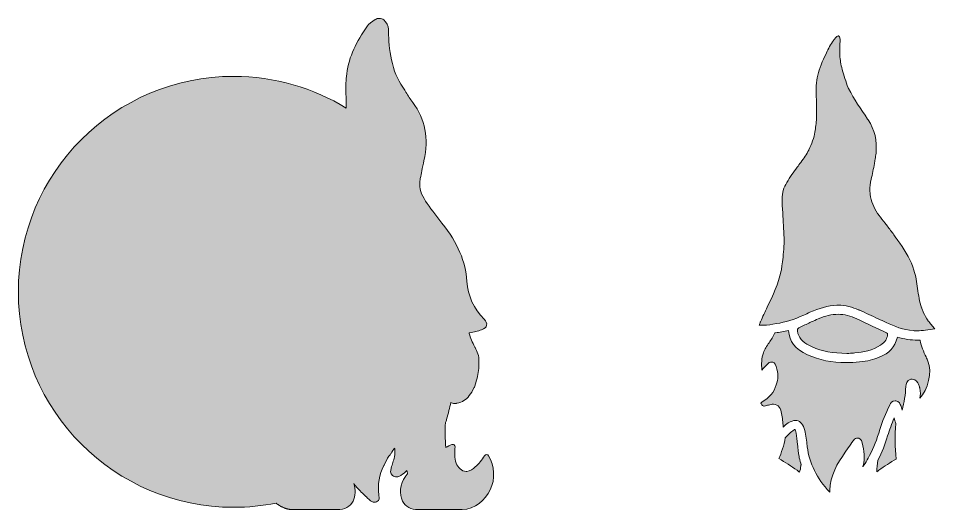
# Model space of a CAD drawing. Extents: x 5196 to 9860, y -2324 to 957.
# Drawn here: x 8292 to 9860, y 117 to 957 of the extents above; entities that cross this region are included whole.
import ezdxf

# ---------------------------------------------------------------- set-up
doc = ezdxf.new("R2010")
doc.units = 0
doc.header["$MEASUREMENT"] = 0
doc.layers.add('Layer 1', color=7, linetype='Continuous', lineweight=0)

# ---------------------------------------------------------------- blocks, each defined once
blk = doc.blocks.new('Block_3')
at = {"layer": 'Layer 1', "true_color": 0x66b9e0, "transparency": 33554687}
h = blk.add_hatch(color=143, dxfattribs=at)
h.dxf.hatch_style = 2
edge = h.paths.add_edge_path()
edge.add_spline(control_points=[(9563.3, 432.6), (9562.8, 432.6), (9562.2, 432.6), (9561.6, 432.6), (9561.2, 432.6), (9560.6, 432.5), (9560.1, 432.5), (9560, 432.5), (9559.9, 432.6), (9559.7, 432.6), (9559.9, 433.9), (9561, 436.3), (9561.5, 437.4), (9561.6, 437.8), (9561.8, 438.1), (9561.9, 438.4), (9565.5, 446.8), (9569.5, 455.2), (9573.4, 463.4), (9582.8, 483.1), (9592.6, 503.4), (9597.1, 525.2), (9597.4, 526.6), (9597.7, 527.9), (9597.9, 529.2), (9598, 529.5), (9598, 529.7), (9598, 529.9), (9598.1, 532.5), (9598.4, 534.8), (9598.9, 536.4), (9599, 536.6), (9599, 536.7), (9599, 536.9), (9599.1, 537), (9599.1, 537.2), (9599.1, 537.3), (9600.4, 546.8), (9601.4, 558.5), (9602.1, 572.2), (9602.1, 572.3), (9602.1, 572.5), (9602.1, 572.6), (9602, 573.6), (9602.1, 574.7), (9602.2, 575.9), (9602.2, 575.9), (9602.3, 576.6), (9602.3, 576.6), (9602.3, 577.6), (9602.4, 578.8), (9602.4, 579.9), (9602.4, 579.9), (9602.4, 580.1), (9602.4, 580.1), (9602.4, 580.3), (9602.4, 580.5), (9602.4, 580.7), (9602.4, 580.7), (9602.3, 581.8), (9602.3, 581.8), (9601.6, 595.8), (9600.8, 610.2), (9600, 624.4), (9600, 624.5), (9600, 624.6), (9600, 624.7), (9598.4, 642), (9598.6, 655.5), (9600.7, 662.7), (9602.4, 668.8), (9604, 671.8), (9606.9, 676.3), (9606.9, 676.3), (9606.9, 676.3), (9606.9, 676.4), (9607, 676.5), (9607, 676.5), (9607.1, 676.6), (9611.9, 685.8), (9618.3, 694.3), (9624.5, 702.5), (9626.6, 705.2), (9628.7, 708.1), (9630.8, 710.9), (9636, 718.1), (9640.7, 724.7), (9644.6, 732), (9644.6, 732), (9644.6, 732), (9644.6, 732), (9644.7, 732.2), (9644.8, 732.3), (9644.8, 732.4), (9649, 741.6), (9653.7, 754.4), (9655, 762.3), (9656.2, 770), (9657.1, 778.2), (9657.6, 786), (9657.6, 786.1), (9657.6, 786.4), (9657.6, 786.4), (9657.7, 794.6), (9657.7, 802.7), (9657.6, 811.2), (9657.6, 811.2), (9657.6, 812.6), (9657.6, 812.6), (9657.6, 813.5), (9657.6, 814.4), (9657.6, 815.3), (9657.6, 815.3), (9657.6, 815.6), (9657.6, 815.7), (9657.1, 824.1), (9656.6, 833.1), (9657.1, 842), (9657.5, 848.6), (9658.5, 854.4), (9660, 859.7), (9660, 859.8), (9660.1, 859.9), (9660.1, 860), (9662.6, 871.6), (9667.1, 883.3), (9674.5, 897.7), (9674.5, 897.8), (9674.6, 897.9), (9674.6, 898), (9677.8, 905.5), (9681.9, 912.6), (9686.7, 919.2), (9687.6, 920.5), (9688.6, 921.8), (9689.6, 923.1), (9690.6, 924.3), (9691.6, 925.5), (9692.7, 926.3), (9693.4, 926.7), (9694, 927), (9694.6, 927), (9694.7, 927), (9694.8, 927), (9694.8, 927), (9694.9, 927), (9695, 927), (9695.1, 927), (9695.4, 926.9), (9695.8, 926.7), (9696.1, 926.4), (9696.2, 926.4), (9696.2, 926.3), (9696.3, 926.3), (9696.8, 925.8), (9697.1, 925.2), (9697.4, 924.5), (9698, 922.7), (9698, 920.5), (9697.9, 918), (9697.9, 918), (9697.9, 917.6), (9697.9, 917.5), (9697.8, 912.6), (9697.8, 907.6), (9697.7, 902.7), (9697.7, 899.9), (9697.7, 897.1), (9697.7, 894.2), (9697.7, 894.2), (9697.7, 894), (9697.7, 894), (9698, 886.3), (9699.3, 878.1), (9701.6, 869.8), (9704.4, 859.5), (9708, 848.7), (9711.8, 838.4), (9711.9, 838.3), (9711.9, 838.3), (9712, 838.2), (9712, 838.2), (9712.1, 838), (9712.1, 838), (9712.2, 837.7), (9712.3, 837.4), (9712.5, 837.1), (9722.1, 819.1), (9733.7, 801.8), (9744.9, 785), (9744.9, 785), (9745.9, 783.6), (9745.9, 783.6), (9757.3, 766.6), (9761.8, 747.8), (9759.5, 726.4), (9759.3, 724.7), (9759.1, 723), (9758.8, 721.3), (9758.3, 718.1), (9757.8, 714.9), (9757.3, 711.8), (9757.1, 710.8), (9757, 709.9), (9756.8, 708.9), (9755.1, 699.4), (9753.3, 690.4), (9751.2, 681.9), (9749.6, 675.3), (9748.9, 668.8), (9749.1, 662.4), (9749.1, 660.2), (9749.3, 658), (9749.6, 655.9), (9751, 644.6), (9755.2, 633.8), (9762.3, 623.6), (9763, 622.6), (9763.6, 621.6), (9764.3, 620.6), (9764.3, 620.6), (9764.4, 620.5), (9764.4, 620.5), (9764.4, 620.4), (9764.5, 620.4), (9764.5, 620.3), (9767.8, 615.8), (9771.5, 611.2), (9775, 606.7), (9775.7, 605.8), (9776.5, 604.9), (9777.2, 604), (9781.1, 599), (9785, 594), (9788.6, 589), (9790.3, 586.6), (9791.9, 584.2), (9793.5, 581.9), (9793.6, 581.7), (9793.7, 581.6), (9793.8, 581.5), (9796, 578.4), (9798.1, 575.5), (9800.2, 572.6), (9811, 557), (9819.3, 542.7), (9824.3, 526.5), (9824.3, 526.4), (9824.3, 526.4), (9824.3, 526.4), (9827.6, 516.8), (9829.2, 505.8), (9830.7, 495.2), (9832.2, 484), (9833.9, 472.4), (9837.6, 461.9), (9837.6, 461.7), (9837.7, 461.5), (9837.8, 461.2), (9838.5, 459.2), (9839.4, 457.2), (9840.2, 455.3), (9840.3, 455.1), (9840.4, 454.9), (9840.4, 454.8), (9842.8, 449.6), (9845.6, 444.6), (9848.8, 439.8), (9848.8, 439.7), (9848.9, 439.6), (9849, 439.6), (9850.7, 437.4), (9852.5, 435.2), (9854.3, 433), (9856.2, 430.8), (9858.1, 428.5), (9859.9, 426.3), (9849.5, 424.1), (9838.9, 422.9), (9829.7, 422.9), (9828.8, 422.9), (9827.8, 422.9), (9826.8, 422.9), (9825.7, 423), (9824.4, 423), (9822.8, 423.1), (9806.1, 424.3), (9790.8, 430.6), (9776.9, 437.2), (9772.4, 439.3), (9767.9, 441.3), (9763.4, 443.4), (9752.8, 448.2), (9741.9, 453.3), (9731.2, 458.1), (9731, 458.2), (9730.7, 458.3), (9730.4, 458.3), (9730.3, 458.4), (9729.9, 458.5), (9729.3, 458.7), (9719.4, 462.8), (9707.4, 466.9), (9694.4, 466.9), (9693.8, 466.9), (9693.2, 466.9), (9692.6, 466.9), (9692.5, 466.9), (9692.4, 466.9), (9692.3, 466.9), (9677.5, 465.6), (9662.1, 461.5), (9646.5, 454.6), (9646.5, 454.6), (9646.4, 454.6), (9646.4, 454.6), (9642.9, 452.8), (9639.5, 451.2), (9636.1, 449.7), (9619.5, 442.2), (9604.2, 437.4), (9589.4, 435.2), (9589.3, 435.2), (9589.2, 435.2), (9589.1, 435.2), (9580.9, 433.4), (9573.8, 432.5), (9567.4, 432.5), (9566.2, 432.5), (9565.1, 432.6), (9564, 432.6), (9563.7, 432.6), (9563.5, 432.6), (9563.3, 432.6)], knot_values=[0, 0, 0, 0, 1, 1, 1, 2, 2, 2, 3, 3, 3, 4, 4, 4, 5, 5, 5, 6, 6, 6, 7, 7, 7, 8, 8, 8, 9, 9, 9, 10, 10, 10, 11, 11, 11, 12, 12, 12, 13, 13, 13, 14, 14, 14, 15, 15, 15, 16, 16, 16, 17, 17, 17, 18, 18, 18, 19, 19, 19, 20, 20, 20, 21, 21, 21, 22, 22, 22, 23, 23, 23, 24, 24, 24, 25, 25, 25, 26, 26, 26, 27, 27, 27, 28, 28, 28, 29, 29, 29, 30, 30, 30, 31, 31, 31, 32, 32, 32, 33, 33, 33, 34, 34, 34, 35, 35, 35, 36, 36, 36, 37, 37, 37, 38, 38, 38, 39, 39, 39, 40, 40, 40, 41, 41, 41, 42, 42, 42, 43, 43, 43, 44, 44, 44, 45, 45, 45, 46, 46, 46, 47, 47, 47, 48, 48, 48, 49, 49, 49, 50, 50, 50, 51, 51, 51, 52, 52, 52, 53, 53, 53, 54, 54, 54, 55, 55, 55, 56, 56, 56, 57, 57, 57, 58, 58, 58, 59, 59, 59, 60, 60, 60, 61, 61, 61, 62, 62, 62, 63, 63, 63, 64, 64, 64, 65, 65, 65, 66, 66, 66, 67, 67, 67, 68, 68, 68, 69, 69, 69, 70, 70, 70, 71, 71, 71, 72, 72, 72, 73, 73, 73, 74, 74, 74, 75, 75, 75, 76, 76, 76, 77, 77, 77, 78, 78, 78, 79, 79, 79, 80, 80, 80, 81, 81, 81, 82, 82, 82, 83, 83, 83, 84, 84, 84, 85, 85, 85, 86, 86, 86, 87, 87, 87, 88, 88, 88, 89, 89, 89, 90, 90, 90, 91, 91, 91, 92, 92, 92, 93, 93, 93, 94, 94, 94, 95, 95, 95, 96, 96, 96, 97, 97, 97, 98, 98, 98, 99, 99, 99, 100, 100, 100, 101, 101, 101, 102, 102, 102, 103, 103, 103, 104, 104, 104, 105, 105, 105, 106, 106, 106, 107, 107, 107, 108, 108, 108, 109, 109, 109, 110, 110, 110, 111, 111, 111, 111], degree=3, periodic=0)
at = {"layer": 'Layer 1', "true_color": 0xe89fbb, "transparency": 33554687}
h = blk.add_hatch(color=231, dxfattribs=at)
h.dxf.hatch_style = 2
edge = h.paths.add_edge_path()
edge.add_spline(control_points=[(9777.6, 419.4), (9778.9, 418.8), (9779.3, 418.6), (9779.2, 416.4), (9778.8, 409.4), (9775.2, 403.8), (9767.3, 398.4), (9753.7, 389.1), (9737.5, 386.5), (9723.4, 384.9), (9719.9, 384.5), (9716.3, 384.4), (9713.2, 384.3), (9711.9, 384.3), (9710.6, 384.2), (9709.5, 384.2), (9685.8, 384.5), (9667, 388), (9650.1, 395.3), (9637, 401), (9629.3, 408.4), (9625.9, 418.5), (9623.7, 424.9), (9624.7, 427.2), (9630.9, 429.9), (9636.9, 432.5), (9642.9, 435.2), (9648.7, 437.9), (9652.7, 439.7), (9656.6, 441.5), (9660.5, 443.2), (9672.2, 448.4), (9683.7, 451.1), (9694.6, 451.1), (9705.5, 451.1), (9716.3, 448.5), (9726.7, 443.4), (9743.9, 434.9), (9761.8, 426.7), (9777.6, 419.4)], knot_values=[0, 0, 0, 0, 1, 1, 1, 2, 2, 2, 3, 3, 3, 4, 4, 4, 5, 5, 5, 6, 6, 6, 7, 7, 7, 8, 8, 8, 9, 9, 9, 10, 10, 10, 11, 11, 11, 12, 12, 12, 13, 13, 13, 13], degree=3, periodic=0)
at = {"layer": 'Layer 1', "true_color": 0xf1ebea, "transparency": 33554687}
h = blk.add_hatch(color=7, dxfattribs=at)
h.dxf.hatch_style = 2
edge = h.paths.add_edge_path()
edge.add_spline(control_points=[(9848.4, 370.8), (9856, 353.3), (9848.6, 320.8), (9834.3, 307.5), (9835.3, 312.9), (9836, 318.6), (9834.5, 324.6), (9834.4, 325), (9834.3, 325.5), (9834.1, 326), (9833.8, 327.7), (9833.3, 329.6), (9832.4, 331.4), (9831.1, 334), (9828.1, 340.1), (9821.3, 340.1), (9820.6, 340.1), (9819.9, 340.1), (9819.3, 340), (9811.5, 338.7), (9810.9, 331.3), (9810.6, 327.7), (9809.5, 313.9), (9808.1, 300.4), (9804.3, 287.4), (9803.5, 290), (9802.6, 292.5), (9801.7, 295), (9801, 297), (9799.1, 302.5), (9793.3, 303.1), (9792.9, 303.2), (9792.5, 303.2), (9792.1, 303.2), (9786.7, 303.2), (9784.4, 298.6), (9783.2, 296.1), (9783.2, 296.1), (9783, 295.8), (9783, 295.8), (9775.6, 281), (9770.1, 267.4), (9766.1, 254), (9761.1, 237.2), (9755.3, 222.7), (9748.5, 209.7), (9747.6, 207.9), (9746.8, 206.3), (9745.9, 204.8), (9743.7, 201), (9741.4, 197.1), (9738.8, 193.1), (9738.1, 192.1), (9737.4, 191.1), (9736.7, 190.1), (9736.9, 190.9), (9737.2, 191.7), (9737.4, 192.6), (9740.9, 205.1), (9739.4, 217.2), (9735.9, 231.4), (9734.5, 237.4), (9730.8, 239.5), (9727.8, 239.5), (9726.2, 239.5), (9723.1, 238.9), (9720.4, 234.9), (9717.6, 230.8), (9714.7, 226.6), (9711.9, 222.6), (9698.4, 203.5), (9684.5, 183.8), (9681.1, 158.6), (9680.6, 154.9), (9680.4, 151.1), (9680.2, 147.1), (9657.9, 170.6), (9645.4, 196), (9641.9, 224.7), (9641.8, 226.2), (9641.6, 227.7), (9641.4, 229.1), (9640.5, 238), (9639.4, 247.1), (9636.4, 255.9), (9633.3, 265.1), (9628.4, 269.7), (9621.8, 269.7), (9618.1, 269.7), (9614, 268.2), (9609.3, 265.2), (9606.1, 263), (9603.2, 260.6), (9600.5, 258.2), (9600.1, 266.3), (9599.6, 274), (9597.9, 281.6), (9596.2, 289.5), (9593.7, 297.2), (9583.8, 297.2), (9581.6, 297.2), (9578.9, 296.8), (9575.4, 295.9), (9574.5, 295.7), (9573.6, 295.5), (9572.8, 295.3), (9571.1, 294.8), (9569.6, 294.4), (9568, 294.2), (9567.8, 294.2), (9567.5, 294.1), (9567.3, 294.1), (9565.8, 294.1), (9564.6, 294.9), (9562.8, 298.8), (9562.6, 299.2), (9562.6, 299.4), (9562.6, 299.5), (9562.8, 300), (9564.4, 300.9), (9564.9, 301.2), (9576.9, 308.5), (9584.8, 318), (9588.9, 330.3), (9592.2, 340.1), (9592.2, 350.3), (9588.9, 361.6), (9586.9, 368.1), (9583.4, 369.4), (9580.8, 369.4), (9578.2, 369.4), (9575.7, 368.1), (9573.1, 365.3), (9570.2, 362.2), (9567.4, 359.1), (9564.4, 355.5), (9562.9, 366.3), (9563.7, 375.8), (9566.8, 385.1), (9569, 391.3), (9572.7, 396.8), (9576.6, 402.5), (9580.1, 407.7), (9583.7, 413.1), (9586.2, 419.2), (9586.4, 419.2), (9586.5, 419.2), (9586.6, 419.2), (9586.9, 419.3), (9587.3, 419.3), (9587.6, 419.3), (9594.2, 420.4), (9602, 421.7), (9609.9, 423.1), (9610.8, 404.9), (9621.4, 391.5), (9642.2, 382), (9662.2, 372.8), (9683.9, 368.4), (9708.4, 368.4), (9715.7, 368.4), (9723.4, 368.8), (9731.3, 369.6), (9744.6, 371), (9755.3, 373.5), (9764.7, 377.5), (9783.4, 385.3), (9791.5, 394.2), (9796, 412.1), (9807.4, 408.6), (9819.2, 406.8), (9831.1, 406.8), (9832.2, 406.8), (9833.3, 406.8), (9834.4, 406.9), (9834.4, 406.9), (9834.7, 406.9), (9834.7, 406.9), (9834.8, 406.9), (9835, 406.9), (9835.1, 406.9), (9835.1, 406.8), (9835.1, 406.7), (9835.1, 406.5), (9836.9, 396.3), (9841.1, 387), (9845.2, 378.1), (9846.3, 375.7), (9847.4, 373.3), (9848.4, 370.8)], knot_values=[0, 0, 0, 0, 1, 1, 1, 2, 2, 2, 3, 3, 3, 4, 4, 4, 5, 5, 5, 6, 6, 6, 7, 7, 7, 8, 8, 8, 9, 9, 9, 10, 10, 10, 11, 11, 11, 12, 12, 12, 13, 13, 13, 14, 14, 14, 15, 15, 15, 16, 16, 16, 17, 17, 17, 18, 18, 18, 19, 19, 19, 20, 20, 20, 21, 21, 21, 22, 22, 22, 23, 23, 23, 24, 24, 24, 25, 25, 25, 26, 26, 26, 27, 27, 27, 28, 28, 28, 29, 29, 29, 30, 30, 30, 31, 31, 31, 32, 32, 32, 33, 33, 33, 34, 34, 34, 35, 35, 35, 36, 36, 36, 37, 37, 37, 38, 38, 38, 39, 39, 39, 40, 40, 40, 41, 41, 41, 42, 42, 42, 43, 43, 43, 44, 44, 44, 45, 45, 45, 46, 46, 46, 47, 47, 47, 48, 48, 48, 49, 49, 49, 50, 50, 50, 51, 51, 51, 52, 52, 52, 53, 53, 53, 54, 54, 54, 55, 55, 55, 56, 56, 56, 57, 57, 57, 58, 58, 58, 59, 59, 59, 60, 60, 60, 61, 61, 61, 62, 62, 62, 63, 63, 63, 63], degree=3, periodic=0)
at = {"layer": 'Layer 1', "true_color": 0xe8c1bb, "transparency": 33554687}
h = blk.add_hatch(color=254, dxfattribs=at)
h.dxf.hatch_style = 2
edge = h.paths.add_edge_path()
edge.add_spline(control_points=[(9794.2, 203.6), (9783.8, 197.7), (9773.8, 191.2), (9764.3, 184.3), (9763.1, 183.4), (9762, 182.6), (9761, 181.8), (9760.9, 188.1), (9761.8, 194.7), (9762.8, 201.4), (9770.2, 215), (9774.8, 229.2), (9779.3, 243), (9782.8, 253.7), (9786.1, 264), (9790.7, 273.9), (9791.5, 270.7), (9792.4, 267.4), (9793.4, 264.1), (9791.4, 244.2), (9791.6, 223.8), (9794.2, 203.6)], knot_values=[0, 0, 0, 0, 1, 1, 1, 2, 2, 2, 3, 3, 3, 4, 4, 4, 5, 5, 5, 6, 6, 6, 7, 7, 7, 7], degree=3, periodic=0)
h = blk.add_hatch(color=254, dxfattribs=at)
h.dxf.hatch_style = 2
edge = h.paths.add_edge_path()
edge.add_spline(control_points=[(9628.1, 205.9), (9629.3, 201.7), (9630.4, 197.3), (9631.3, 193.9), (9631, 193.2), (9630.9, 192.4), (9630.8, 191.7), (9630.6, 188), (9629.8, 184.5), (9628.6, 181.1), (9627.3, 182.1), (9625.9, 183.2), (9624.4, 184.3), (9614.5, 191.5), (9604, 198.2), (9593.2, 204.3), (9597.4, 214.2), (9602.1, 226.6), (9604.3, 240), (9608.9, 245.1), (9613.9, 249.6), (9619.4, 253.3), (9620.1, 253.8), (9620.6, 254.1), (9620.9, 254.2), (9621, 253.9), (9621.3, 253.4), (9621.6, 252.6), (9623.6, 246.6), (9624.1, 240.3), (9624.7, 233.7), (9624.8, 232.5), (9624.9, 231.3), (9625, 230.1), (9625.8, 221.7), (9626.7, 214.4), (9627.8, 207.7), (9627.9, 207.3), (9627.9, 206.9), (9628, 206.6), (9628, 206.3), (9628, 206.1), (9628.1, 205.9)], knot_values=[0, 0, 0, 0, 1, 1, 1, 2, 2, 2, 3, 3, 3, 4, 4, 4, 5, 5, 5, 6, 6, 6, 7, 7, 7, 8, 8, 8, 9, 9, 9, 10, 10, 10, 11, 11, 11, 12, 12, 12, 13, 13, 13, 14, 14, 14, 14], degree=3, periodic=0)
at = {"layer": 'Layer 1'}
for points, knots in [([(9563.3, 432.6), (9562.8, 432.6), (9562.2, 432.6), (9561.6, 432.6), (9561.2, 432.6), (9560.6, 432.5), (9560.1, 432.5), (9560, 432.5), (9559.9, 432.6), (9559.7, 432.6), (9559.9, 433.9), (9561, 436.3), (9561.5, 437.4), (9561.6, 437.8), (9561.8, 438.1), (9561.9, 438.4), (9565.5, 446.8), (9569.5, 455.2), (9573.4, 463.4), (9582.8, 483.1), (9592.6, 503.4), (9597.1, 525.2), (9597.4, 526.6), (9597.7, 527.9), (9597.9, 529.2), (9598, 529.5), (9598, 529.7), (9598, 529.9), (9598.1, 532.5), (9598.4, 534.8), (9598.9, 536.4), (9599, 536.6), (9599, 536.7), (9599, 536.9), (9599.1, 537), (9599.1, 537.2), (9599.1, 537.3), (9600.4, 546.8), (9601.4, 558.5), (9602.1, 572.2), (9602.1, 572.3), (9602.1, 572.5), (9602.1, 572.6), (9602, 573.6), (9602.1, 574.7), (9602.2, 575.9), (9602.2, 575.9), (9602.3, 576.6), (9602.3, 576.6), (9602.3, 577.6), (9602.4, 578.8), (9602.4, 579.9), (9602.4, 579.9), (9602.4, 580.1), (9602.4, 580.1), (9602.4, 580.3), (9602.4, 580.5), (9602.4, 580.7), (9602.4, 580.7), (9602.3, 581.8), (9602.3, 581.8), (9601.6, 595.8), (9600.8, 610.2), (9600, 624.4), (9600, 624.5), (9600, 624.6), (9600, 624.7), (9598.4, 642), (9598.6, 655.5), (9600.7, 662.7), (9602.4, 668.8), (9604, 671.8), (9606.9, 676.3), (9606.9, 676.3), (9606.9, 676.3), (9606.9, 676.4), (9607, 676.5), (9607, 676.5), (9607.1, 676.6), (9611.9, 685.8), (9618.3, 694.3), (9624.5, 702.5), (9626.6, 705.2), (9628.7, 708.1), (9630.8, 710.9), (9636, 718.1), (9640.7, 724.7), (9644.6, 732), (9644.6, 732), (9644.6, 732), (9644.6, 732), (9644.7, 732.2), (9644.8, 732.3), (9644.8, 732.4), (9649, 741.6), (9653.7, 754.4), (9655, 762.3), (9656.2, 770), (9657.1, 778.2), (9657.6, 786), (9657.6, 786.1), (9657.6, 786.4), (9657.6, 786.4), (9657.7, 794.6), (9657.7, 802.7), (9657.6, 811.2), (9657.6, 811.2), (9657.6, 812.6), (9657.6, 812.6), (9657.6, 813.5), (9657.6, 814.4), (9657.6, 815.3), (9657.6, 815.3), (9657.6, 815.6), (9657.6, 815.7), (9657.1, 824.1), (9656.6, 833.1), (9657.1, 842), (9657.5, 848.6), (9658.5, 854.4), (9660, 859.7), (9660, 859.8), (9660.1, 859.9), (9660.1, 860), (9662.6, 871.6), (9667.1, 883.3), (9674.5, 897.7), (9674.5, 897.8), (9674.6, 897.9), (9674.6, 898), (9677.8, 905.5), (9681.9, 912.6), (9686.7, 919.2), (9687.6, 920.5), (9688.6, 921.8), (9689.6, 923.1), (9690.6, 924.3), (9691.6, 925.5), (9692.7, 926.3), (9693.4, 926.7), (9694, 927), (9694.6, 927), (9694.7, 927), (9694.8, 927), (9694.8, 927), (9694.9, 927), (9695, 927), (9695.1, 927), (9695.4, 926.9), (9695.8, 926.7), (9696.1, 926.4), (9696.2, 926.4), (9696.2, 926.3), (9696.3, 926.3), (9696.8, 925.8), (9697.1, 925.2), (9697.4, 924.5), (9698, 922.7), (9698, 920.5), (9697.9, 918), (9697.9, 918), (9697.9, 917.6), (9697.9, 917.5), (9697.8, 912.6), (9697.8, 907.6), (9697.7, 902.7), (9697.7, 899.9), (9697.7, 897.1), (9697.7, 894.2), (9697.7, 894.2), (9697.7, 894), (9697.7, 894), (9698, 886.3), (9699.3, 878.1), (9701.6, 869.8), (9704.4, 859.5), (9708, 848.7), (9711.8, 838.4), (9711.9, 838.3), (9711.9, 838.3), (9712, 838.2), (9712, 838.2), (9712.1, 838), (9712.1, 838), (9712.2, 837.7), (9712.3, 837.4), (9712.5, 837.1), (9722.1, 819.1), (9733.7, 801.8), (9744.9, 785), (9744.9, 785), (9745.9, 783.6), (9745.9, 783.6), (9757.3, 766.6), (9761.8, 747.8), (9759.5, 726.4), (9759.3, 724.7), (9759.1, 723), (9758.8, 721.3), (9758.3, 718.1), (9757.8, 714.9), (9757.3, 711.8), (9757.1, 710.8), (9757, 709.9), (9756.8, 708.9), (9755.1, 699.4), (9753.3, 690.4), (9751.2, 681.9), (9749.6, 675.3), (9748.9, 668.8), (9749.1, 662.4), (9749.1, 660.2), (9749.3, 658), (9749.6, 655.9), (9751, 644.6), (9755.2, 633.8), (9762.3, 623.6), (9763, 622.6), (9763.6, 621.6), (9764.3, 620.6), (9764.3, 620.6), (9764.4, 620.5), (9764.4, 620.5), (9764.4, 620.4), (9764.5, 620.4), (9764.5, 620.3), (9767.8, 615.8), (9771.5, 611.2), (9775, 606.7), (9775.7, 605.8), (9776.5, 604.9), (9777.2, 604), (9781.1, 599), (9785, 594), (9788.6, 589), (9790.3, 586.6), (9791.9, 584.2), (9793.5, 581.9), (9793.6, 581.7), (9793.7, 581.6), (9793.8, 581.5), (9796, 578.4), (9798.1, 575.5), (9800.2, 572.6), (9811, 557), (9819.3, 542.7), (9824.3, 526.5), (9824.3, 526.4), (9824.3, 526.4), (9824.3, 526.4), (9827.6, 516.8), (9829.2, 505.8), (9830.7, 495.2), (9832.2, 484), (9833.9, 472.4), (9837.6, 461.9), (9837.6, 461.7), (9837.7, 461.5), (9837.8, 461.2), (9838.5, 459.2), (9839.4, 457.2), (9840.2, 455.3), (9840.3, 455.1), (9840.4, 454.9), (9840.4, 454.8), (9842.8, 449.6), (9845.6, 444.6), (9848.8, 439.8), (9848.8, 439.7), (9848.9, 439.6), (9849, 439.6), (9850.7, 437.4), (9852.5, 435.2), (9854.3, 433), (9856.2, 430.8), (9858.1, 428.5), (9859.9, 426.3), (9849.5, 424.1), (9838.9, 422.9), (9829.7, 422.9), (9828.8, 422.9), (9827.8, 422.9), (9826.8, 422.9), (9825.7, 423), (9824.4, 423), (9822.8, 423.1), (9806.1, 424.3), (9790.8, 430.6), (9776.9, 437.2), (9772.4, 439.3), (9767.9, 441.3), (9763.4, 443.4), (9752.8, 448.2), (9741.9, 453.3), (9731.2, 458.1), (9731, 458.2), (9730.7, 458.3), (9730.4, 458.3), (9730.3, 458.4), (9729.9, 458.5), (9729.3, 458.7), (9719.4, 462.8), (9707.4, 466.9), (9694.4, 466.9), (9693.8, 466.9), (9693.2, 466.9), (9692.6, 466.9), (9692.5, 466.9), (9692.4, 466.9), (9692.3, 466.9), (9677.5, 465.6), (9662.1, 461.5), (9646.5, 454.6), (9646.5, 454.6), (9646.4, 454.6), (9646.4, 454.6), (9642.9, 452.8), (9639.5, 451.2), (9636.1, 449.7), (9619.5, 442.2), (9604.2, 437.4), (9589.4, 435.2), (9589.3, 435.2), (9589.2, 435.2), (9589.1, 435.2), (9580.9, 433.4), (9573.8, 432.5), (9567.4, 432.5), (9566.2, 432.5), (9565.1, 432.6), (9564, 432.6), (9563.7, 432.6), (9563.5, 432.6), (9563.3, 432.6)], [0, 0, 0, 0, 1, 1, 1, 2, 2, 2, 3, 3, 3, 4, 4, 4, 5, 5, 5, 6, 6, 6, 7, 7, 7, 8, 8, 8, 9, 9, 9, 10, 10, 10, 11, 11, 11, 12, 12, 12, 13, 13, 13, 14, 14, 14, 15, 15, 15, 16, 16, 16, 17, 17, 17, 18, 18, 18, 19, 19, 19, 20, 20, 20, 21, 21, 21, 22, 22, 22, 23, 23, 23, 24, 24, 24, 25, 25, 25, 26, 26, 26, 27, 27, 27, 28, 28, 28, 29, 29, 29, 30, 30, 30, 31, 31, 31, 32, 32, 32, 33, 33, 33, 34, 34, 34, 35, 35, 35, 36, 36, 36, 37, 37, 37, 38, 38, 38, 39, 39, 39, 40, 40, 40, 41, 41, 41, 42, 42, 42, 43, 43, 43, 44, 44, 44, 45, 45, 45, 46, 46, 46, 47, 47, 47, 48, 48, 48, 49, 49, 49, 50, 50, 50, 51, 51, 51, 52, 52, 52, 53, 53, 53, 54, 54, 54, 55, 55, 55, 56, 56, 56, 57, 57, 57, 58, 58, 58, 59, 59, 59, 60, 60, 60, 61, 61, 61, 62, 62, 62, 63, 63, 63, 64, 64, 64, 65, 65, 65, 66, 66, 66, 67, 67, 67, 68, 68, 68, 69, 69, 69, 70, 70, 70, 71, 71, 71, 72, 72, 72, 73, 73, 73, 74, 74, 74, 75, 75, 75, 76, 76, 76, 77, 77, 77, 78, 78, 78, 79, 79, 79, 80, 80, 80, 81, 81, 81, 82, 82, 82, 83, 83, 83, 84, 84, 84, 85, 85, 85, 86, 86, 86, 87, 87, 87, 88, 88, 88, 89, 89, 89, 90, 90, 90, 91, 91, 91, 92, 92, 92, 93, 93, 93, 94, 94, 94, 95, 95, 95, 96, 96, 96, 97, 97, 97, 98, 98, 98, 99, 99, 99, 100, 100, 100, 101, 101, 101, 102, 102, 102, 103, 103, 103, 104, 104, 104, 105, 105, 105, 106, 106, 106, 107, 107, 107, 108, 108, 108, 109, 109, 109, 110, 110, 110, 111, 111, 111, 111]), ([(9777.6, 419.4), (9778.9, 418.8), (9779.3, 418.6), (9779.2, 416.4), (9778.8, 409.4), (9775.2, 403.8), (9767.3, 398.4), (9753.7, 389.1), (9737.5, 386.5), (9723.4, 384.9), (9719.9, 384.5), (9716.3, 384.4), (9713.2, 384.3), (9711.9, 384.3), (9710.6, 384.2), (9709.5, 384.2), (9685.8, 384.5), (9667, 388), (9650.1, 395.3), (9637, 401), (9629.3, 408.4), (9625.9, 418.5), (9623.7, 424.9), (9624.7, 427.2), (9630.9, 429.9), (9636.9, 432.5), (9642.9, 435.2), (9648.7, 437.9), (9652.7, 439.7), (9656.6, 441.5), (9660.5, 443.2), (9672.2, 448.4), (9683.7, 451.1), (9694.6, 451.1), (9705.5, 451.1), (9716.3, 448.5), (9726.7, 443.4), (9743.9, 434.9), (9761.8, 426.7), (9777.6, 419.4)], [0, 0, 0, 0, 1, 1, 1, 2, 2, 2, 3, 3, 3, 4, 4, 4, 5, 5, 5, 6, 6, 6, 7, 7, 7, 8, 8, 8, 9, 9, 9, 10, 10, 10, 11, 11, 11, 12, 12, 12, 13, 13, 13, 13]), ([(9848.4, 370.8), (9856, 353.3), (9848.6, 320.8), (9834.3, 307.5), (9835.3, 312.9), (9836, 318.6), (9834.5, 324.6), (9834.4, 325), (9834.3, 325.5), (9834.1, 326), (9833.8, 327.7), (9833.3, 329.6), (9832.4, 331.4), (9831.1, 334), (9828.1, 340.1), (9821.3, 340.1), (9820.6, 340.1), (9819.9, 340.1), (9819.3, 340), (9811.5, 338.7), (9810.9, 331.3), (9810.6, 327.7), (9809.5, 313.9), (9808.1, 300.4), (9804.3, 287.4), (9803.5, 290), (9802.6, 292.5), (9801.7, 295), (9801, 297), (9799.1, 302.5), (9793.3, 303.1), (9792.9, 303.2), (9792.5, 303.2), (9792.1, 303.2), (9786.7, 303.2), (9784.4, 298.6), (9783.2, 296.1), (9783.2, 296.1), (9783, 295.8), (9783, 295.8), (9775.6, 281), (9770.1, 267.4), (9766.1, 254), (9761.1, 237.2), (9755.3, 222.7), (9748.5, 209.7), (9747.6, 207.9), (9746.8, 206.3), (9745.9, 204.8), (9743.7, 201), (9741.4, 197.1), (9738.8, 193.1), (9738.1, 192.1), (9737.4, 191.1), (9736.7, 190.1), (9736.9, 190.9), (9737.2, 191.7), (9737.4, 192.6), (9740.9, 205.1), (9739.4, 217.2), (9735.9, 231.4), (9734.5, 237.4), (9730.8, 239.5), (9727.8, 239.5), (9726.2, 239.5), (9723.1, 238.9), (9720.4, 234.9), (9717.6, 230.8), (9714.7, 226.6), (9711.9, 222.6), (9698.4, 203.5), (9684.5, 183.8), (9681.1, 158.6), (9680.6, 154.9), (9680.4, 151.1), (9680.2, 147.1), (9657.9, 170.6), (9645.4, 196), (9641.9, 224.7), (9641.8, 226.2), (9641.6, 227.7), (9641.4, 229.1), (9640.5, 238), (9639.4, 247.1), (9636.4, 255.9), (9633.3, 265.1), (9628.4, 269.7), (9621.8, 269.7), (9618.1, 269.7), (9614, 268.2), (9609.3, 265.2), (9606.1, 263), (9603.2, 260.6), (9600.5, 258.2), (9600.1, 266.3), (9599.6, 274), (9597.9, 281.6), (9596.2, 289.5), (9593.7, 297.2), (9583.8, 297.2), (9581.6, 297.2), (9578.9, 296.8), (9575.4, 295.9), (9574.5, 295.7), (9573.6, 295.5), (9572.8, 295.3), (9571.1, 294.8), (9569.6, 294.4), (9568, 294.2), (9567.8, 294.2), (9567.5, 294.1), (9567.3, 294.1), (9565.8, 294.1), (9564.6, 294.9), (9562.8, 298.8), (9562.6, 299.2), (9562.6, 299.4), (9562.6, 299.5), (9562.8, 300), (9564.4, 300.9), (9564.9, 301.2), (9576.9, 308.5), (9584.8, 318), (9588.9, 330.3), (9592.2, 340.1), (9592.2, 350.3), (9588.9, 361.6), (9586.9, 368.1), (9583.4, 369.4), (9580.8, 369.4), (9578.2, 369.4), (9575.7, 368.1), (9573.1, 365.3), (9570.2, 362.2), (9567.4, 359.1), (9564.4, 355.5), (9562.9, 366.3), (9563.7, 375.8), (9566.8, 385.1), (9569, 391.3), (9572.7, 396.8), (9576.6, 402.5), (9580.1, 407.7), (9583.7, 413.1), (9586.2, 419.2), (9586.4, 419.2), (9586.5, 419.2), (9586.6, 419.2), (9586.9, 419.3), (9587.3, 419.3), (9587.6, 419.3), (9594.2, 420.4), (9602, 421.7), (9609.9, 423.1), (9610.8, 404.9), (9621.4, 391.5), (9642.2, 382), (9662.2, 372.8), (9683.9, 368.4), (9708.4, 368.4), (9715.7, 368.4), (9723.4, 368.8), (9731.3, 369.6), (9744.6, 371), (9755.3, 373.5), (9764.7, 377.5), (9783.4, 385.3), (9791.5, 394.2), (9796, 412.1), (9807.4, 408.6), (9819.2, 406.8), (9831.1, 406.8), (9832.2, 406.8), (9833.3, 406.8), (9834.4, 406.9), (9834.4, 406.9), (9834.7, 406.9), (9834.7, 406.9), (9834.8, 406.9), (9835, 406.9), (9835.1, 406.9), (9835.1, 406.8), (9835.1, 406.7), (9835.1, 406.5), (9836.9, 396.3), (9841.1, 387), (9845.2, 378.1), (9846.3, 375.7), (9847.4, 373.3), (9848.4, 370.8)], [0, 0, 0, 0, 1, 1, 1, 2, 2, 2, 3, 3, 3, 4, 4, 4, 5, 5, 5, 6, 6, 6, 7, 7, 7, 8, 8, 8, 9, 9, 9, 10, 10, 10, 11, 11, 11, 12, 12, 12, 13, 13, 13, 14, 14, 14, 15, 15, 15, 16, 16, 16, 17, 17, 17, 18, 18, 18, 19, 19, 19, 20, 20, 20, 21, 21, 21, 22, 22, 22, 23, 23, 23, 24, 24, 24, 25, 25, 25, 26, 26, 26, 27, 27, 27, 28, 28, 28, 29, 29, 29, 30, 30, 30, 31, 31, 31, 32, 32, 32, 33, 33, 33, 34, 34, 34, 35, 35, 35, 36, 36, 36, 37, 37, 37, 38, 38, 38, 39, 39, 39, 40, 40, 40, 41, 41, 41, 42, 42, 42, 43, 43, 43, 44, 44, 44, 45, 45, 45, 46, 46, 46, 47, 47, 47, 48, 48, 48, 49, 49, 49, 50, 50, 50, 51, 51, 51, 52, 52, 52, 53, 53, 53, 54, 54, 54, 55, 55, 55, 56, 56, 56, 57, 57, 57, 58, 58, 58, 59, 59, 59, 60, 60, 60, 61, 61, 61, 62, 62, 62, 63, 63, 63, 63]), ([(9794.2, 203.6), (9783.8, 197.7), (9773.8, 191.2), (9764.3, 184.3), (9763.1, 183.4), (9762, 182.6), (9761, 181.8), (9760.9, 188.1), (9761.8, 194.7), (9762.8, 201.4), (9770.2, 215), (9774.8, 229.2), (9779.3, 243), (9782.8, 253.7), (9786.1, 264), (9790.7, 273.9), (9791.5, 270.7), (9792.4, 267.4), (9793.4, 264.1), (9791.4, 244.2), (9791.6, 223.8), (9794.2, 203.6)], [0, 0, 0, 0, 1, 1, 1, 2, 2, 2, 3, 3, 3, 4, 4, 4, 5, 5, 5, 6, 6, 6, 7, 7, 7, 7]), ([(9628.1, 205.9), (9629.3, 201.7), (9630.4, 197.3), (9631.3, 193.9), (9631, 193.2), (9630.9, 192.4), (9630.8, 191.7), (9630.6, 188), (9629.8, 184.5), (9628.6, 181.1), (9627.3, 182.1), (9625.9, 183.2), (9624.4, 184.3), (9614.5, 191.5), (9604, 198.2), (9593.2, 204.3), (9597.4, 214.2), (9602.1, 226.6), (9604.3, 240), (9608.9, 245.1), (9613.9, 249.6), (9619.4, 253.3), (9620.1, 253.8), (9620.6, 254.1), (9620.9, 254.2), (9621, 253.9), (9621.3, 253.4), (9621.6, 252.6), (9623.6, 246.6), (9624.1, 240.3), (9624.7, 233.7), (9624.8, 232.5), (9624.9, 231.3), (9625, 230.1), (9625.8, 221.7), (9626.7, 214.4), (9627.8, 207.7), (9627.9, 207.3), (9627.9, 206.9), (9628, 206.6), (9628, 206.3), (9628, 206.1), (9628.1, 205.9)], [0, 0, 0, 0, 1, 1, 1, 2, 2, 2, 3, 3, 3, 4, 4, 4, 5, 5, 5, 6, 6, 6, 7, 7, 7, 8, 8, 8, 9, 9, 9, 10, 10, 10, 11, 11, 11, 12, 12, 12, 13, 13, 13, 14, 14, 14, 14])]:
    blk.add_open_spline(points, degree=3, knots=knots, dxfattribs=at)

msp = doc.modelspace()

# ---------------------------------------------------------------- hatches: boundary and pattern name
at = {"layer": 'Layer 1', "true_color": 0xe6e7e8, "transparency": 33554687}
h = msp.add_hatch(color=254, dxfattribs=at)
h.dxf.hatch_style = 2
edge = h.paths.add_edge_path()
edge.add_spline(control_points=[(9096.5, 209.2), (9095.8, 210.4), (9094.5, 211.1), (9093.1, 211.1), (9093.1, 211.1), (9093.1, 211.1), (9093.1, 211.1), (9091.7, 211.1), (9090.4, 210.4), (9089.7, 209.2), (9085.3, 202.1), (9079.9, 195.6), (9073.6, 190), (9070.2, 187), (9065, 182.9), (9059.4, 182.4), (9059.1, 182.4), (9058.7, 182.4), (9058.4, 182.4), (9050.5, 182.4), (9043.8, 189.4), (9041.1, 196.4), (9037.9, 205.1), (9038.6, 215.3), (9039.2, 224.3), (9039.3, 225.7), (9038.7, 227), (9037.5, 227.8), (9036.8, 228.3), (9036, 228.6), (9035.2, 228.6), (9034.7, 228.6), (9034.1, 228.4), (9033.6, 228.2), (9030.2, 226.7), (9026.8, 225.1), (9023.4, 223.4), (9022, 237.4), (9021.8, 251.7), (9022.8, 265.9), (9023.7, 267.3), (9024, 268.9), (9024.4, 270.2), (9024.5, 270.7), (9024.5, 271.1), (9024.7, 271.4), (9027.6, 281.6), (9030, 291.2), (9031.9, 300.5), (9033.6, 299.2), (9035.8, 298.6), (9038.6, 298.6), (9039.5, 298.6), (9040.4, 298.6), (9041.4, 298.8), (9041.7, 298.8), (9042.1, 298.9), (9042.4, 298.9), (9042.4, 298.9), (9042.8, 299), (9042.8, 299), (9051.1, 300.4), (9058.5, 305), (9063.6, 312), (9066.4, 315.8), (9069, 320.1), (9071.9, 325.8), (9072.2, 326.5), (9072.6, 327.6), (9076, 338.6), (9078.6, 346.9), (9079.9, 356), (9079.9, 365.6), (9079.9, 367.4), (9080, 369.4), (9080.1, 371.3), (9080.7, 379.7), (9076.8, 387.4), (9073.4, 394.1), (9073.4, 394.1), (9072.9, 395.1), (9072.9, 395.1), (9068.7, 403.6), (9065.7, 410.9), (9063.3, 418), (9063.2, 418.4), (9063.1, 418.7), (9063, 419), (9063.3, 419), (9063.6, 419.1), (9064, 419.2), (9071.7, 420.7), (9078.2, 422.2), (9084.5, 424.5), (9089.5, 426.2), (9092.5, 428.8), (9093.2, 432.2), (9094, 435.6), (9092.5, 439.2), (9088.9, 442.8), (9071.1, 460.6), (9061.2, 482.3), (9059.5, 507.5), (9057.2, 541.4), (9044, 572.1), (9016.7, 607.1), (9016.7, 607.1), (9011.2, 614), (9011.2, 614), (9001.8, 626.1), (8993.3, 637.1), (8986.1, 649.1), (8979.6, 659.8), (8977.4, 670.6), (8979.4, 681.9), (8979.5, 682.4), (8979.6, 682.9), (8979.7, 683.4), (8980.6, 687.7), (8981.5, 692), (8982.3, 696.2), (8983.4, 702), (8984.6, 707.9), (8985.9, 713.6), (8994.7, 751.8), (8988.4, 784.4), (8966.7, 813.3), (8962.6, 818.9), (8958.8, 825), (8955.2, 830.9), (8952.5, 835.4), (8949.6, 840), (8946.6, 844.5), (8928.5, 871), (8925.3, 914.8), (8925.1, 938.5), (8925, 944.1), (8921.7, 951), (8917.2, 954.6), (8915.2, 956.2), (8912.5, 957.1), (8909.6, 957.1), (8907.1, 957.1), (8904.6, 956.4), (8902.7, 955.1), (8897.5, 951.6), (8890.9, 946.8), (8889.2, 944.2), (8870.3, 916.4), (8857.8, 893), (8853.8, 862.4), (8852.4, 851.6), (8852.3, 841), (8852.4, 833), (8852.5, 828.8), (8852.6, 824.5), (8852.7, 820.3), (8852.7, 820.3), (8852.9, 815.7), (8852.9, 815.7), (8852.9, 813.9), (8853, 812), (8853, 810.2), (8853, 807.8), (8853.1, 805.6), (8853.1, 803.6), (8797, 838), (8731, 857.9), (8660.3, 857.9), (8456.8, 857.9), (8291.9, 693), (8291.9, 489.5), (8291.9, 286), (8456.8, 121), (8660.3, 121), (8685.2, 121), (8709.4, 123.5), (8732.9, 128.1), (8733.8, 127.4), (8734.8, 126.6), (8735.8, 125.9), (8736.2, 125.7), (8736.6, 125.4), (8737, 125.1), (8737.3, 124.9), (8737.6, 124.8), (8737.8, 124.6), (8738.6, 124.1), (8739.4, 123.6), (8740.3, 123.1), (8740.8, 122.8), (8741.3, 122.5), (8741.8, 122.3), (8741.9, 122.2), (8742.3, 122), (8742.3, 122), (8742.7, 121.9), (8743, 121.7), (8743.3, 121.6), (8744.4, 121), (8745.6, 120.5), (8746.8, 120), (8747.3, 119.8), (8747.7, 119.7), (8748.2, 119.5), (8748.8, 119.3), (8749.4, 119.1), (8750.1, 118.9), (8750.6, 118.7), (8751.1, 118.6), (8751.7, 118.4), (8751.7, 118.4), (8751.8, 118.4), (8751.8, 118.4), (8752.3, 118.3), (8752.7, 118.2), (8753.1, 118.1), (8753.3, 118), (8753.5, 118), (8753.8, 117.9), (8754.2, 117.8), (8754.5, 117.8), (8754.9, 117.7), (8755.2, 117.6), (8755.4, 117.6), (8755.6, 117.6), (8755.9, 117.5), (8756.3, 117.5), (8756.7, 117.4), (8756.9, 117.4), (8757.2, 117.3), (8757.5, 117.3), (8757.5, 117.3), (8757.6, 117.3), (8757.6, 117.3), (8758, 117.2), (8758.4, 117.2), (8758.8, 117.2), (8759.4, 117.1), (8760, 117.1), (8760.5, 117), (8761.2, 117), (8761.8, 117), (8762.4, 117), (8762.4, 117), (8837.7, 117), (8837.7, 117), (8850.2, 117), (8859.7, 122.2), (8864.7, 131.7), (8869.1, 140.2), (8869.4, 151.3), (8865.8, 161.7), (8865.8, 161.7), (8866.6, 160.7), (8866.6, 160.7), (8868.4, 158.5), (8870.3, 156.2), (8872.3, 153.9), (8873.1, 153.1), (8873.8, 152.3), (8874.5, 151.6), (8874.7, 151.3), (8874.9, 151.1), (8875.1, 150.9), (8875.6, 150.3), (8876.1, 149.8), (8876.7, 149.2), (8879.3, 146.4), (8882.1, 143.7), (8885.3, 140.7), (8885.3, 140.7), (8885.5, 140.5), (8885.5, 140.5), (8886.1, 139.9), (8886.8, 139.3), (8887.5, 138.7), (8889.2, 137.1), (8891, 135.4), (8892.9, 133.8), (8895.2, 131.8), (8898.1, 129.6), (8901.6, 129.6), (8902.7, 129.6), (8903.8, 129.8), (8904.9, 130.3), (8910.6, 132.8), (8909.4, 138.4), (8908.9, 140.8), (8908.7, 141.4), (8908.6, 141.9), (8908.6, 142.2), (8906.7, 160.1), (8909.5, 176.5), (8917.4, 192.4), (8917.7, 192.9), (8917.9, 193.4), (8918.2, 194.1), (8919.9, 197.7), (8923.1, 204.4), (8926.1, 208.2), (8927.5, 210), (8928.5, 211.4), (8929.4, 212.9), (8929.4, 212.9), (8929.6, 213.1), (8929.6, 213.1), (8931.6, 216.4), (8933.6, 219.5), (8935.7, 222.4), (8935.8, 221.9), (8935.8, 221.3), (8935.9, 220.8), (8935.9, 220.8), (8935.9, 219.7), (8935.9, 219.7), (8936.5, 214.1), (8936.5, 214), (8935.5, 207.5), (8934.6, 203.7), (8933.7, 200.7), (8932.7, 197.6), (8931.8, 194.8), (8930.9, 191.9), (8929.9, 188.1), (8929.9, 188.1), (8929.7, 187.4), (8929.7, 187.4), (8928.9, 184.4), (8927.4, 179), (8932.4, 175.2), (8934.3, 173.7), (8936.4, 172.9), (8938.7, 172.9), (8942, 172.9), (8944.8, 174.5), (8946.6, 175.6), (8950.4, 178), (8953.8, 180.8), (8956.9, 184), (8957.2, 182.1), (8957.5, 180.3), (8957.9, 178.5), (8956.6, 176.9), (8955.3, 175.3), (8954.2, 173.6), (8945.1, 160.4), (8943.1, 143.6), (8949.3, 131.7), (8954.3, 122.2), (8963.8, 117), (8976.2, 117), (8976.2, 117), (9051.6, 117), (9051.6, 117), (9073.2, 117), (9091.2, 134.1), (9099.4, 151.1), (9108.2, 169.2), (9107, 192), (9096.5, 209.2)], knot_values=[0, 0, 0, 0, 1, 1, 1, 2, 2, 2, 3, 3, 3, 4, 4, 4, 5, 5, 5, 6, 6, 6, 7, 7, 7, 8, 8, 8, 9, 9, 9, 10, 10, 10, 11, 11, 11, 12, 12, 12, 13, 13, 13, 14, 14, 14, 15, 15, 15, 16, 16, 16, 17, 17, 17, 18, 18, 18, 19, 19, 19, 20, 20, 20, 21, 21, 21, 22, 22, 22, 23, 23, 23, 24, 24, 24, 25, 25, 25, 26, 26, 26, 27, 27, 27, 28, 28, 28, 29, 29, 29, 30, 30, 30, 31, 31, 31, 32, 32, 32, 33, 33, 33, 34, 34, 34, 35, 35, 35, 36, 36, 36, 37, 37, 37, 38, 38, 38, 39, 39, 39, 40, 40, 40, 41, 41, 41, 42, 42, 42, 43, 43, 43, 44, 44, 44, 45, 45, 45, 46, 46, 46, 47, 47, 47, 48, 48, 48, 49, 49, 49, 50, 50, 50, 51, 51, 51, 52, 52, 52, 53, 53, 53, 54, 54, 54, 55, 55, 55, 56, 56, 56, 57, 57, 57, 58, 58, 58, 59, 59, 59, 60, 60, 60, 61, 61, 61, 62, 62, 62, 63, 63, 63, 64, 64, 64, 65, 65, 65, 66, 66, 66, 67, 67, 67, 68, 68, 68, 69, 69, 69, 70, 70, 70, 71, 71, 71, 72, 72, 72, 73, 73, 73, 74, 74, 74, 75, 75, 75, 76, 76, 76, 77, 77, 77, 78, 78, 78, 79, 79, 79, 80, 80, 80, 81, 81, 81, 82, 82, 82, 83, 83, 83, 84, 84, 84, 85, 85, 85, 86, 86, 86, 87, 87, 87, 88, 88, 88, 89, 89, 89, 90, 90, 90, 91, 91, 91, 92, 92, 92, 93, 93, 93, 94, 94, 94, 95, 95, 95, 96, 96, 96, 97, 97, 97, 98, 98, 98, 99, 99, 99, 100, 100, 100, 101, 101, 101, 102, 102, 102, 103, 103, 103, 104, 104, 104, 105, 105, 105, 106, 106, 106, 107, 107, 107, 108, 108, 108, 109, 109, 109, 110, 110, 110, 111, 111, 111, 112, 112, 112, 113, 113, 113, 114, 114, 114, 115, 115, 115, 116, 116, 116, 117, 117, 117, 118, 118, 118, 119, 119, 119, 120, 120, 120, 120], degree=3, periodic=0)

# ---------------------------------------------------------------- linework, layer by layer
at = {"layer": 'Layer 1'}
msp.add_open_spline([(9096.5, 209.2), (9095.8, 210.4), (9094.5, 211.1), (9093.1, 211.1), (9093.1, 211.1), (9093.1, 211.1), (9093.1, 211.1), (9091.7, 211.1), (9090.4, 210.4), (9089.7, 209.2), (9085.3, 202.1), (9079.9, 195.6), (9073.6, 190), (9070.2, 187), (9065, 182.9), (9059.4, 182.4), (9059.1, 182.4), (9058.7, 182.4), (9058.4, 182.4), (9050.5, 182.4), (9043.8, 189.4), (9041.1, 196.4), (9037.9, 205.1), (9038.6, 215.3), (9039.2, 224.3), (9039.3, 225.7), (9038.7, 227), (9037.5, 227.8), (9036.8, 228.3), (9036, 228.6), (9035.2, 228.6), (9034.7, 228.6), (9034.1, 228.4), (9033.6, 228.2), (9030.2, 226.7), (9026.8, 225.1), (9023.4, 223.4), (9022, 237.4), (9021.8, 251.7), (9022.8, 265.9), (9023.7, 267.3), (9024, 268.9), (9024.4, 270.2), (9024.5, 270.7), (9024.5, 271.1), (9024.7, 271.4), (9027.6, 281.6), (9030, 291.2), (9031.9, 300.5), (9033.6, 299.2), (9035.8, 298.6), (9038.6, 298.6), (9039.5, 298.6), (9040.4, 298.6), (9041.4, 298.8), (9041.7, 298.8), (9042.1, 298.9), (9042.4, 298.9), (9042.4, 298.9), (9042.8, 299), (9042.8, 299), (9051.1, 300.4), (9058.5, 305), (9063.6, 312), (9066.4, 315.8), (9069, 320.1), (9071.9, 325.8), (9072.2, 326.5), (9072.6, 327.6), (9076, 338.6), (9078.6, 346.9), (9079.9, 356), (9079.9, 365.6), (9079.9, 367.4), (9080, 369.4), (9080.1, 371.3), (9080.7, 379.7), (9076.8, 387.4), (9073.4, 394.1), (9073.4, 394.1), (9072.9, 395.1), (9072.9, 395.1), (9068.7, 403.6), (9065.7, 410.9), (9063.3, 418), (9063.2, 418.4), (9063.1, 418.7), (9063, 419), (9063.3, 419), (9063.6, 419.1), (9064, 419.2), (9071.7, 420.7), (9078.2, 422.2), (9084.5, 424.5), (9089.5, 426.2), (9092.5, 428.8), (9093.2, 432.2), (9094, 435.6), (9092.5, 439.2), (9088.9, 442.8), (9071.1, 460.6), (9061.2, 482.3), (9059.5, 507.5), (9057.2, 541.4), (9044, 572.1), (9016.7, 607.1), (9016.7, 607.1), (9011.2, 614), (9011.2, 614), (9001.8, 626.1), (8993.3, 637.1), (8986.1, 649.1), (8979.6, 659.8), (8977.4, 670.6), (8979.4, 681.9), (8979.5, 682.4), (8979.6, 682.9), (8979.7, 683.4), (8980.6, 687.7), (8981.5, 692), (8982.3, 696.2), (8983.4, 702), (8984.6, 707.9), (8985.9, 713.6), (8994.7, 751.8), (8988.4, 784.4), (8966.7, 813.3), (8962.6, 818.9), (8958.8, 825), (8955.2, 830.9), (8952.5, 835.4), (8949.6, 840), (8946.6, 844.5), (8928.5, 871), (8925.3, 914.8), (8925.1, 938.5), (8925, 944.1), (8921.7, 951), (8917.2, 954.6), (8915.2, 956.2), (8912.5, 957.1), (8909.6, 957.1), (8907.1, 957.1), (8904.6, 956.4), (8902.7, 955.1), (8897.5, 951.6), (8890.9, 946.8), (8889.2, 944.2), (8870.3, 916.4), (8857.8, 893), (8853.8, 862.4), (8852.4, 851.6), (8852.3, 841), (8852.4, 833), (8852.5, 828.8), (8852.6, 824.5), (8852.7, 820.3), (8852.7, 820.3), (8852.9, 815.7), (8852.9, 815.7), (8852.9, 813.9), (8853, 812), (8853, 810.2), (8853, 807.8), (8853.1, 805.6), (8853.1, 803.6), (8797, 838), (8731, 857.9), (8660.3, 857.9), (8456.8, 857.9), (8291.9, 693), (8291.9, 489.5), (8291.9, 286), (8456.8, 121), (8660.3, 121), (8685.2, 121), (8709.4, 123.5), (8732.9, 128.1), (8733.8, 127.4), (8734.8, 126.6), (8735.8, 125.9), (8736.2, 125.7), (8736.6, 125.4), (8737, 125.1), (8737.3, 124.9), (8737.6, 124.8), (8737.8, 124.6), (8738.6, 124.1), (8739.4, 123.6), (8740.3, 123.1), (8740.8, 122.8), (8741.3, 122.5), (8741.8, 122.3), (8741.9, 122.2), (8742.3, 122), (8742.3, 122), (8742.7, 121.9), (8743, 121.7), (8743.3, 121.6), (8744.4, 121), (8745.6, 120.5), (8746.8, 120), (8747.3, 119.8), (8747.7, 119.7), (8748.2, 119.5), (8748.8, 119.3), (8749.4, 119.1), (8750.1, 118.9), (8750.6, 118.7), (8751.1, 118.6), (8751.7, 118.4), (8751.7, 118.4), (8751.8, 118.4), (8751.8, 118.4), (8752.3, 118.3), (8752.7, 118.2), (8753.1, 118.1), (8753.3, 118), (8753.5, 118), (8753.8, 117.9), (8754.2, 117.8), (8754.5, 117.8), (8754.9, 117.7), (8755.2, 117.6), (8755.4, 117.6), (8755.6, 117.6), (8755.9, 117.5), (8756.3, 117.5), (8756.7, 117.4), (8756.9, 117.4), (8757.2, 117.3), (8757.5, 117.3), (8757.5, 117.3), (8757.6, 117.3), (8757.6, 117.3), (8758, 117.2), (8758.4, 117.2), (8758.8, 117.2), (8759.4, 117.1), (8760, 117.1), (8760.5, 117), (8761.2, 117), (8761.8, 117), (8762.4, 117), (8762.4, 117), (8837.7, 117), (8837.7, 117), (8850.2, 117), (8859.7, 122.2), (8864.7, 131.7), (8869.1, 140.2), (8869.4, 151.3), (8865.8, 161.7), (8865.8, 161.7), (8866.6, 160.7), (8866.6, 160.7), (8868.4, 158.5), (8870.3, 156.2), (8872.3, 153.9), (8873.1, 153.1), (8873.8, 152.3), (8874.5, 151.6), (8874.7, 151.3), (8874.9, 151.1), (8875.1, 150.9), (8875.6, 150.3), (8876.1, 149.8), (8876.7, 149.2), (8879.3, 146.4), (8882.1, 143.7), (8885.3, 140.7), (8885.3, 140.7), (8885.5, 140.5), (8885.5, 140.5), (8886.1, 139.9), (8886.8, 139.3), (8887.5, 138.7), (8889.2, 137.1), (8891, 135.4), (8892.9, 133.8), (8895.2, 131.8), (8898.1, 129.6), (8901.6, 129.6), (8902.7, 129.6), (8903.8, 129.8), (8904.9, 130.3), (8910.6, 132.8), (8909.4, 138.4), (8908.9, 140.8), (8908.7, 141.4), (8908.6, 141.9), (8908.6, 142.2), (8906.7, 160.1), (8909.5, 176.5), (8917.4, 192.4), (8917.7, 192.9), (8917.9, 193.4), (8918.2, 194.1), (8919.9, 197.7), (8923.1, 204.4), (8926.1, 208.2), (8927.5, 210), (8928.5, 211.4), (8929.4, 212.9), (8929.4, 212.9), (8929.6, 213.1), (8929.6, 213.1), (8931.6, 216.4), (8933.6, 219.5), (8935.7, 222.4), (8935.8, 221.9), (8935.8, 221.3), (8935.9, 220.8), (8935.9, 220.8), (8935.9, 219.7), (8935.9, 219.7), (8936.5, 214.1), (8936.5, 214), (8935.5, 207.5), (8934.6, 203.7), (8933.7, 200.7), (8932.7, 197.6), (8931.8, 194.8), (8930.9, 191.9), (8929.9, 188.1), (8929.9, 188.1), (8929.7, 187.4), (8929.7, 187.4), (8928.9, 184.4), (8927.4, 179), (8932.4, 175.2), (8934.3, 173.7), (8936.4, 172.9), (8938.7, 172.9), (8942, 172.9), (8944.8, 174.5), (8946.6, 175.6), (8950.4, 178), (8953.8, 180.8), (8956.9, 184), (8957.2, 182.1), (8957.5, 180.3), (8957.9, 178.5), (8956.6, 176.9), (8955.3, 175.3), (8954.2, 173.6), (8945.1, 160.4), (8943.1, 143.6), (8949.3, 131.7), (8954.3, 122.2), (8963.8, 117), (8976.2, 117), (8976.2, 117), (9051.6, 117), (9051.6, 117), (9073.2, 117), (9091.2, 134.1), (9099.4, 151.1), (9108.2, 169.2), (9107, 192), (9096.5, 209.2)], degree=3, knots=[0, 0, 0, 0, 1, 1, 1, 2, 2, 2, 3, 3, 3, 4, 4, 4, 5, 5, 5, 6, 6, 6, 7, 7, 7, 8, 8, 8, 9, 9, 9, 10, 10, 10, 11, 11, 11, 12, 12, 12, 13, 13, 13, 14, 14, 14, 15, 15, 15, 16, 16, 16, 17, 17, 17, 18, 18, 18, 19, 19, 19, 20, 20, 20, 21, 21, 21, 22, 22, 22, 23, 23, 23, 24, 24, 24, 25, 25, 25, 26, 26, 26, 27, 27, 27, 28, 28, 28, 29, 29, 29, 30, 30, 30, 31, 31, 31, 32, 32, 32, 33, 33, 33, 34, 34, 34, 35, 35, 35, 36, 36, 36, 37, 37, 37, 38, 38, 38, 39, 39, 39, 40, 40, 40, 41, 41, 41, 42, 42, 42, 43, 43, 43, 44, 44, 44, 45, 45, 45, 46, 46, 46, 47, 47, 47, 48, 48, 48, 49, 49, 49, 50, 50, 50, 51, 51, 51, 52, 52, 52, 53, 53, 53, 54, 54, 54, 55, 55, 55, 56, 56, 56, 57, 57, 57, 58, 58, 58, 59, 59, 59, 60, 60, 60, 61, 61, 61, 62, 62, 62, 63, 63, 63, 64, 64, 64, 65, 65, 65, 66, 66, 66, 67, 67, 67, 68, 68, 68, 69, 69, 69, 70, 70, 70, 71, 71, 71, 72, 72, 72, 73, 73, 73, 74, 74, 74, 75, 75, 75, 76, 76, 76, 77, 77, 77, 78, 78, 78, 79, 79, 79, 80, 80, 80, 81, 81, 81, 82, 82, 82, 83, 83, 83, 84, 84, 84, 85, 85, 85, 86, 86, 86, 87, 87, 87, 88, 88, 88, 89, 89, 89, 90, 90, 90, 91, 91, 91, 92, 92, 92, 93, 93, 93, 94, 94, 94, 95, 95, 95, 96, 96, 96, 97, 97, 97, 98, 98, 98, 99, 99, 99, 100, 100, 100, 101, 101, 101, 102, 102, 102, 103, 103, 103, 104, 104, 104, 105, 105, 105, 106, 106, 106, 107, 107, 107, 108, 108, 108, 109, 109, 109, 110, 110, 110, 111, 111, 111, 112, 112, 112, 113, 113, 113, 114, 114, 114, 115, 115, 115, 116, 116, 116, 117, 117, 117, 118, 118, 118, 119, 119, 119, 120, 120, 120, 120], dxfattribs=at)

# ---------------------------------------------------------------- block references
msp.add_blockref('Block_3', (0, 0), dxfattribs=at)

doc.saveas('drawing.dxf')
